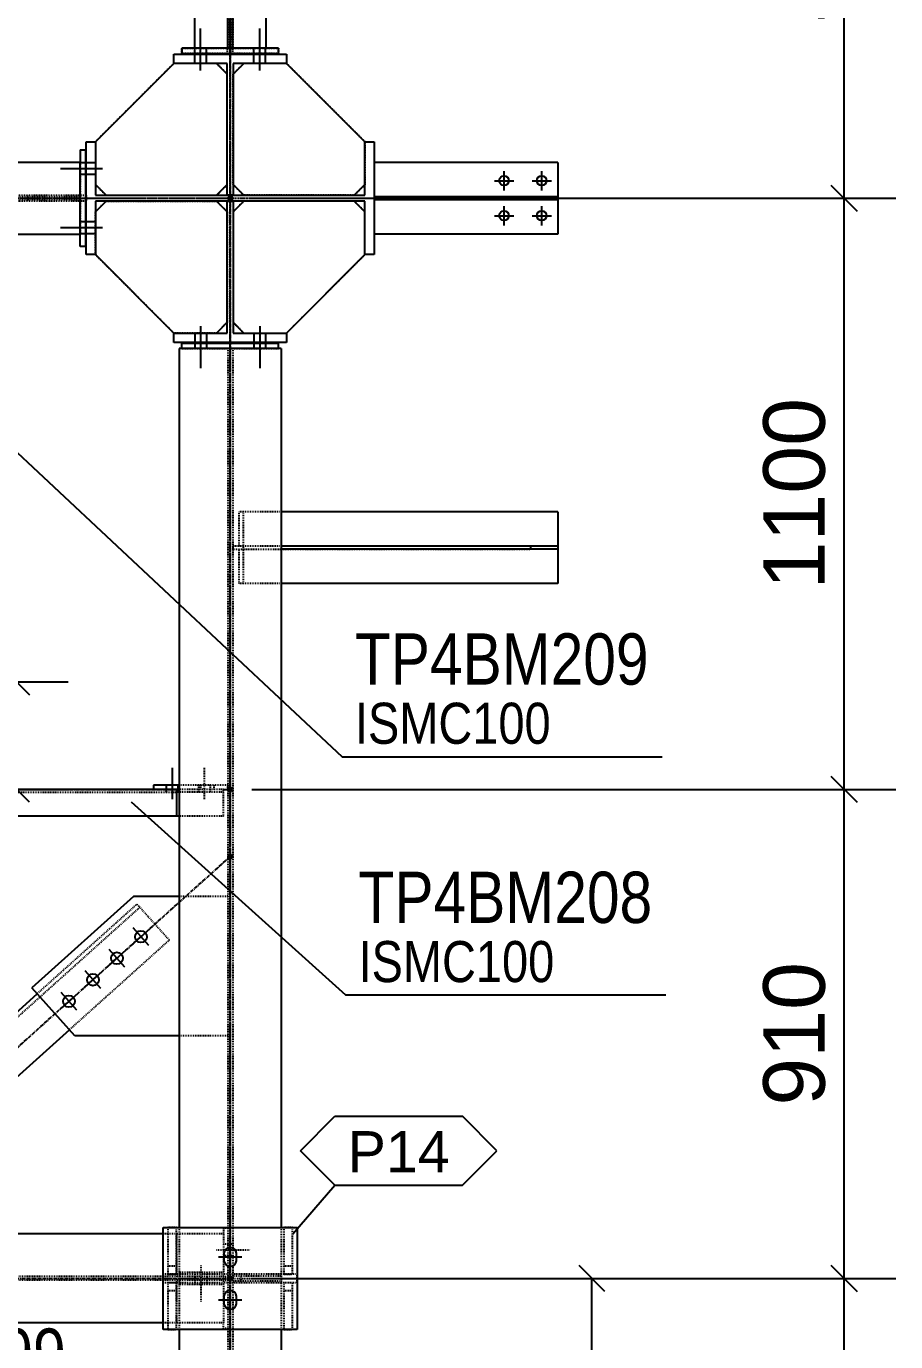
# Model space of a CAD drawing. Header units: millimetres. Extents: x 2102 to 21371, y 12217 to 26594.
# Drawn here: x 19752 to 21371, y 19193 to 21641 of the extents above; entities that cross this region are included whole.
import ezdxf

# ---------------------------------------------------------------- set-up
doc = ezdxf.new("R2010")
doc.units = ezdxf.units.MM
for name, pattern in [('CENTER', [12.7, 7.9375, -1.5875, 1.5875, -1.5875]), ('DXK_LINE_DOT2', [3.9198, 1.9599, -1.9599]), ('DXK_LINE_DOT5', [7.8785, 2.979, -0.9799, 0.9799, -0.9799, 0.9799, -0.9799])]:
    doc.linetypes.add(name, pattern=pattern)
for name, color, linetype in [('1', 7, 'Continuous'), ('2', 7, 'Continuous'), ('4', 7, 'Continuous'), ('6', 7, 'Continuous'), ('7', 7, 'Continuous'), ('8', 7, 'Continuous')]:
    doc.layers.add(name, color=color, linetype=linetype)
doc.styles.add('Arial', font='arial.ttf', dxfattribs={"height": 0.2})
doc.styles.add('Arial Narrow', font='ARIALN.TTF', dxfattribs={"height": 0.2})

# ---------------------------------------------------------------- blocks, each defined once
blk = doc.blocks.new('GridLine-116860372-116904 - 114867')
at = {"layer": '2', "color": 7, "linetype": 'DXK_LINE_DOT5'}
blk.add_line((23950.6, 12454.5), (23950.6, 27661.7), dxfattribs=at)
blk = doc.blocks.new('GridLine-116860372-116906 - 114867')
at = {"layer": '2', "color": 7, "linetype": 'DXK_LINE_DOT5'}
blk.add_line((2535.4, 21320.8), (24512.1, 21320.8), dxfattribs=at)
blk = doc.blocks.new('Part-116860372-115388 - 114867')
at = {"layer": '1', "color": 6, "linetype": 'DXK_LINE_DOT2'}
for p, q in [((23944.7, 18925), (23934.7, 18925)), ((23934.7, 18925), (23934.7, 18911.9)), ((23934.7, 18822.5), (23832.2, 18822.5)), ((23832.2, 18822.5), (23832.2, 18812.5)), ((23934.7, 18812.5), (23944.7, 18812.5))]:
    blk.add_line(p, q, dxfattribs=at)
blk = doc.blocks.new('Part-116860372-114961 - 114867')
at = {"layer": '2', "color": 2, "linetype": 'Continuous'}
for p, q in [((23819.3, 21656.3), (24081.8, 21656.3)), ((23819.3, 21634.5), (23819.3, 21656.3)), ((23943.8, 21634.5), (23819.3, 21634.5)), ((23943.8, 21327.6), (23943.8, 21634.5)), ((24081.8, 21634.5), (23957.3, 21634.5)), ((23957.3, 21634.5), (23957.3, 21327.6)), ((24081.8, 21656.3), (24081.8, 21634.5)), ((23957.3, 21327.6), (23943.8, 21327.6))]:
    blk.add_line(p, q, dxfattribs=at)
blk = doc.blocks.new('Part-116860372-114980 - 114867')
at = {"layer": '4', "linetype": 'Continuous'}
for points in [[(20200.6, 21315.8, -1), (20200.6, 21325.8, -1)], [(23950.6, 21315.8, -1), (23950.6, 21325.8, -1)]]:
    blk.add_hatch(color=4, dxfattribs=at).paths.add_polyline_path(points)
at = {"layer": '1', "color": 6, "linetype": 'DXK_LINE_DOT2'}
for p, q in [((23601.4, 21324.4), (20549.8, 21324.4)), ((23601.4, 21317.3), (20549.8, 21317.3))]:
    blk.add_line(p, q, dxfattribs=at)
at = {"layer": '2', "color": 2, "linetype": 'Continuous'}
for p, q in [((20549.8, 21404.1), (20549.8, 21237.6)), ((23601.4, 21404.1), (20549.8, 21404.1)), ((23601.4, 21237.6), (23601.4, 21404.1)), ((20549.8, 21237.6), (23601.4, 21237.6))]:
    blk.add_line(p, q, dxfattribs=at)
at = {"layer": '4', "color": 4, "linetype": 'CENTER'}
blk.add_line((20200.6, 21320.8), (23950.6, 21320.8), dxfattribs=at)
at = {"layer": '4', "color": 4, "linetype": 'Continuous'}
for centre in [(20200.6, 21320.8), (23950.6, 21320.8)]:
    blk.add_circle(centre, 5, dxfattribs=at)
blk = doc.blocks.new('Part-116860372-114979 - 114867')
at = {"layer": '4', "linetype": 'Continuous'}
blk.add_hatch(color=4, dxfattribs=at).paths.add_polyline_path([(23950.6, 21315.8, -1), (23950.6, 21325.8, -1)])
at = {"layer": '1', "color": 6, "linetype": 'DXK_LINE_DOT2'}
for p, q in [((23947, 25050.3), (23947, 21670)), ((23954.1, 25050.3), (23954.1, 21670)), ((23867.3, 21670), (24033.8, 21670))]:
    blk.add_line(p, q, dxfattribs=at)
at = {"layer": '2', "color": 2, "linetype": 'Continuous'}
for p, q in [((23867.3, 25050.3), (23867.3, 21670)), ((24033.8, 25050.3), (24033.8, 21670))]:
    blk.add_line(p, q, dxfattribs=at)
at = {"layer": '4', "color": 4, "linetype": 'CENTER'}
blk.add_line((23950.6, 25070.8), (23950.6, 21320.8), dxfattribs=at)
at = {"layer": '4', "color": 4, "linetype": 'Continuous'}
blk.add_circle((23950.6, 21320.8), 5, dxfattribs=at)
blk = doc.blocks.new('Part-116860372-114959 - 114867')
at = {"layer": '4', "linetype": 'Continuous'}
blk.add_hatch(color=4, dxfattribs=at).paths.add_polyline_path([(23950.6, 21315.8, -1), (23950.6, 21325.8, -1)])
at = {"layer": '2', "color": 2, "linetype": 'Continuous'}
for p, q in [((23615.1, 21189.6), (23615.1, 21452.1)), ((23615.1, 21452.1), (23636.9, 21452.1)), ((23636.9, 21452.1), (23636.9, 21327.6)), ((24264.3, 21452.1), (24286, 21452.1)), ((24264.3, 21327.6), (24264.3, 21452.1)), ((24286, 21452.1), (24286, 21189.6)), ((23636.9, 21327.6), (24264.3, 21327.6)), ((24264.3, 21314.1), (23636.9, 21314.1)), ((23636.9, 21314.1), (23636.9, 21189.6)), ((24264.3, 21189.6), (24264.3, 21314.1)), ((23636.9, 21189.6), (23615.1, 21189.6)), ((24286, 21189.6), (24264.3, 21189.6))]:
    blk.add_line(p, q, dxfattribs=at)
at = {"layer": '4', "color": 4, "linetype": 'CENTER'}
blk.add_line((23950.6, 21320.8), (23950.6, 21320.8), dxfattribs=at)
at = {"layer": '4', "color": 4, "linetype": 'Continuous'}
blk.add_circle((23950.6, 21320.8), 5, dxfattribs=at)
blk = doc.blocks.new('Part-116860372-114960 - 114867')
at = {"layer": '2', "color": 2, "linetype": 'Continuous'}
for p, q in [((23943.8, 21007.1), (23943.8, 21314.1)), ((23943.8, 21314.1), (23957.3, 21314.1)), ((23957.3, 21314.1), (23957.3, 21007.1)), ((23819.3, 20985.4), (23819.3, 21007.1)), ((23819.3, 21007.1), (23943.8, 21007.1)), ((23957.3, 21007.1), (24081.8, 21007.1)), ((24081.8, 21007.1), (24081.8, 20985.4)), ((24081.8, 20985.4), (23819.3, 20985.4))]:
    blk.add_line(p, q, dxfattribs=at)
blk = doc.blocks.new('Part-116860372-116679 - 114867')
at = {"layer": '1', "color": 6, "linetype": 'DXK_LINE_DOT2'}
for p, q in [((24106.8, 18818.4), (23794.3, 18818.3)), ((23794.3, 18798.3), (23794.3, 18818.3)), ((24106.8, 18798.4), (24106.8, 18818.4)), ((24106.8, 18798.4), (23794.3, 18798.3))]:
    blk.add_line(p, q, dxfattribs=at)
blk = doc.blocks.new('Part-116860372-116680 - 114867')
at = {"layer": '2', "color": 2, "linetype": 'Continuous'}
for p, q in [((23794.3, 18689.6), (23794.3, 18927.1)), ((23794.3, 18927.1), (24106.8, 18927.1)), ((24106.8, 18927.1), (24106.8, 18689.6)), ((24106.8, 18689.6), (23794.3, 18689.6))]:
    blk.add_line(p, q, dxfattribs=at)
blk = doc.blocks.new('Part-116860372-149954 - 114867')
at = {"layer": '1', "color": 6, "linetype": 'DXK_LINE_DOT2'}
for p, q in [((23918.8, 21634.5), (23819.3, 21634.5)), ((23943.8, 21352.6), (23943.8, 21609.5)), ((23636.9, 21452.1), (23636.9, 21352.6)), ((23661.9, 21327.6), (23918.8, 21327.6))]:
    blk.add_line(p, q, dxfattribs=at)
at = {"layer": '2', "color": 2, "linetype": 'Continuous'}
for p, q in [((23819.3, 21634.5), (23636.9, 21452.1)), ((23943.8, 21609.5), (23918.8, 21634.5)), ((23636.9, 21352.6), (23661.9, 21327.6)), ((23918.8, 21327.6), (23943.8, 21352.6))]:
    blk.add_line(p, q, dxfattribs=at)
blk = doc.blocks.new('Part-116860372-115004 - 114867')
at = {"layer": '4', "linetype": 'Continuous'}
for points in [[(20200.6, 18803.3, -1), (20200.6, 18813.3, -1)], [(23950.6, 18803.3, -1), (23950.6, 18813.3, -1)]]:
    blk.add_hatch(color=4, dxfattribs=at).paths.add_polyline_path(points)
at = {"layer": '1', "color": 6, "linetype": 'DXK_LINE_DOT2'}
for p, q in [((20216.8, 18911.9), (20216.8, 18704.8)), ((20356.8, 18911.9), (20216.8, 18911.9)), ((20860.5, 18911.9), (20548, 18911.9)), ((22735.5, 18911.9), (22423, 18911.9)), ((23934.7, 18911.9), (23794.3, 18911.9)), ((23825.6, 18911.9), (23825.6, 18704.8)), ((23934.7, 18911.9), (23934.7, 18704.8)), ((20356.8, 18812.5), (20216.8, 18812.5)), ((20356.8, 18804.1), (20216.8, 18804.1)), ((23934.7, 18812.5), (20363.1, 18812.5)), ((23934.7, 18804.1), (20363.1, 18804.1)), ((20216.8, 18704.8), (20356.8, 18704.8)), ((20860.5, 18704.8), (20548, 18704.8)), ((22735.5, 18704.8), (22423, 18704.8)), ((23934.7, 18704.8), (23794.3, 18704.8))]:
    blk.add_line(p, q, dxfattribs=at)
at = {"layer": '2', "color": 2, "linetype": 'Continuous'}
for p, q in [((20548, 18911.9), (20356.8, 18911.9)), ((20363.1, 18911.9), (20363.1, 18704.8)), ((22423, 18911.9), (20860.5, 18911.9)), ((23794.3, 18911.9), (22735.5, 18911.9)), ((20363.1, 18812.5), (20356.8, 18812.5)), ((20363.1, 18804.1), (20356.8, 18804.1)), ((20363.1, 18704.8), (20356.8, 18704.8)), ((20548, 18704.8), (20363.1, 18704.8)), ((22423, 18704.8), (20860.5, 18704.8)), ((23794.3, 18704.8), (22735.5, 18704.8))]:
    blk.add_line(p, q, dxfattribs=at)
at = {"layer": '4', "color": 4, "linetype": 'CENTER'}
blk.add_line((20200.6, 18808.3), (23950.6, 18808.3), dxfattribs=at)
at = {"layer": '4', "color": 4, "linetype": 'Continuous'}
for centre in [(20200.6, 18808.3), (23950.6, 18808.3)]:
    blk.add_circle(centre, 5, dxfattribs=at)
blk = doc.blocks.new('Part-116860372-115005 - 114867')
at = {"layer": '4', "linetype": 'Continuous'}
blk.add_hatch(color=4, dxfattribs=at).paths.add_polyline_path([(23950.6, 21315.8, -1), (23950.6, 21325.8, -1)])
at = {"layer": '1', "color": 6, "linetype": 'DXK_LINE_DOT2'}
for p, q in [((23944.7, 20971.6), (23944.7, 12953.3)), ((23956.4, 20971.6), (23956.4, 12953.3)), ((23831.8, 18927.1), (23831.8, 18689.6)), ((24069.3, 18927.1), (24069.3, 18689.6))]:
    blk.add_line(p, q, dxfattribs=at)
at = {"layer": '2', "color": 2, "linetype": 'Continuous'}
for p, q in [((24069.3, 20971.6), (23831.8, 20971.6)), ((23831.8, 20971.6), (23831.8, 18927.1)), ((24069.3, 20971.6), (24069.3, 18927.1)), ((23831.8, 18689.6), (23831.8, 15702.1)), ((24069.3, 18689.6), (24069.3, 15702.1))]:
    blk.add_line(p, q, dxfattribs=at)
at = {"layer": '4', "color": 4, "linetype": 'CENTER'}
blk.add_line((23950.6, 21320.8), (23950.6, 12570.8), dxfattribs=at)
at = {"layer": '4', "color": 4, "linetype": 'Continuous'}
blk.add_circle((23950.6, 21320.8), 5, dxfattribs=at)
blk = doc.blocks.new('Bolt-116860372-115400 - 114867')
at = {"layer": '2', "color": 1, "linetype": 'Continuous'}
for p, q in [((23881.8, 21618.3), (23881.8, 21715.8)), ((23881.8, 21618.3), (23881.8, 21715.8)), ((23881.8, 21618.3), (23881.8, 21715.8)), ((23881.8, 21618.3), (23881.8, 21715.8)), ((23881.8, 21618.3), (23881.8, 21715.8)), ((23881.8, 21618.3), (23881.8, 21715.8)), ((23881.8, 21618.3), (23881.8, 21715.8)), ((23881.8, 21618.3), (23881.8, 21715.8)), ((23881.8, 21618.3), (23881.8, 21715.8)), ((24019.3, 21618.3), (24019.3, 21715.8)), ((24019.3, 21618.3), (24019.3, 21715.8)), ((24019.3, 21618.3), (24019.3, 21715.8)), ((24019.3, 21618.3), (24019.3, 21715.8)), ((24019.3, 21618.3), (24019.3, 21715.8)), ((24019.3, 21618.3), (24019.3, 21715.8)), ((24019.3, 21618.3), (24019.3, 21715.8)), ((24019.3, 21618.3), (24019.3, 21715.8)), ((24019.3, 21618.3), (24019.3, 21715.8)), ((23868.1, 21657.5), (23868.1, 21670)), ((23868.1, 21657.5), (23868.1, 21670)), ((23868.1, 21657.5), (23868.1, 21670)), ((23868.1, 21657.5), (23868.1, 21670)), ((23868.1, 21657.5), (23868.1, 21670)), ((23868.1, 21657.5), (23868.1, 21670)), ((23868.1, 21657.5), (23868.1, 21670)), ((23868.1, 21657.5), (23868.1, 21670)), ((23868.1, 21657.5), (23868.1, 21670)), ((23895.6, 21657.5), (23895.6, 21670)), ((23895.6, 21657.5), (23895.6, 21670)), ((23895.6, 21657.5), (23895.6, 21670)), ((23895.6, 21657.5), (23895.6, 21670)), ((23895.6, 21657.5), (23895.6, 21670)), ((23895.6, 21657.5), (23895.6, 21670)), ((23895.6, 21657.5), (23895.6, 21670)), ((23895.6, 21657.5), (23895.6, 21670)), ((23895.6, 21657.5), (23895.6, 21670)), ((24005.6, 21657.5), (24005.6, 21670)), ((24005.6, 21657.5), (24005.6, 21670)), ((24005.6, 21657.5), (24005.6, 21670)), ((24005.6, 21657.5), (24005.6, 21670)), ((24005.6, 21657.5), (24005.6, 21670)), ((24005.6, 21657.5), (24005.6, 21670)), ((24005.6, 21657.5), (24005.6, 21670)), ((24005.6, 21657.5), (24005.6, 21670)), ((24005.6, 21657.5), (24005.6, 21670)), ((24033.1, 21657.5), (24033.1, 21670)), ((24033.1, 21657.5), (24033.1, 21670)), ((24033.1, 21657.5), (24033.1, 21670)), ((24033.1, 21657.5), (24033.1, 21670)), ((24033.1, 21657.5), (24033.1, 21670)), ((24033.1, 21657.5), (24033.1, 21670)), ((24033.1, 21657.5), (24033.1, 21670)), ((24033.1, 21657.5), (24033.1, 21670)), ((24033.1, 21657.5), (24033.1, 21670)), ((23868.1, 21634.5), (23868.1, 21656.3)), ((23868.1, 21634.5), (23868.1, 21656.3)), ((23868.1, 21634.5), (23868.1, 21656.3)), ((23868.1, 21634.5), (23868.1, 21656.3)), ((23868.1, 21634.5), (23868.1, 21656.3)), ((23868.1, 21634.5), (23868.1, 21656.3)), ((23868.1, 21634.5), (23868.1, 21656.3)), ((23868.1, 21634.5), (23868.1, 21656.3)), ((23868.1, 21634.5), (23868.1, 21656.3)), ((23895.6, 21634.5), (23895.6, 21656.3)), ((23895.6, 21634.5), (23895.6, 21656.3)), ((23895.6, 21634.5), (23895.6, 21656.3)), ((23895.6, 21634.5), (23895.6, 21656.3)), ((23895.6, 21634.5), (23895.6, 21656.3)), ((23895.6, 21634.5), (23895.6, 21656.3)), ((23895.6, 21634.5), (23895.6, 21656.3)), ((23895.6, 21634.5), (23895.6, 21656.3)), ((23895.6, 21634.5), (23895.6, 21656.3)), ((24005.6, 21634.5), (24005.6, 21656.3)), ((24005.6, 21634.5), (24005.6, 21656.3)), ((24005.6, 21634.5), (24005.6, 21656.3)), ((24005.6, 21634.5), (24005.6, 21656.3)), ((24005.6, 21634.5), (24005.6, 21656.3)), ((24005.6, 21634.5), (24005.6, 21656.3)), ((24005.6, 21634.5), (24005.6, 21656.3)), ((24005.6, 21634.5), (24005.6, 21656.3)), ((24005.6, 21634.5), (24005.6, 21656.3)), ((24033.1, 21634.5), (24033.1, 21656.3)), ((24033.1, 21634.5), (24033.1, 21656.3)), ((24033.1, 21634.5), (24033.1, 21656.3)), ((24033.1, 21634.5), (24033.1, 21656.3)), ((24033.1, 21634.5), (24033.1, 21656.3)), ((24033.1, 21634.5), (24033.1, 21656.3)), ((24033.1, 21634.5), (24033.1, 21656.3)), ((24033.1, 21634.5), (24033.1, 21656.3)), ((24033.1, 21634.5), (24033.1, 21656.3))]:
    blk.add_line(p, q, dxfattribs=at)
blk = doc.blocks.new('Part-116860372-115047 - 114867')
at = {"layer": '4', "linetype": 'Continuous'}
for points in [[(22700.6, 19940.8, -1), (22700.6, 19950.8, -1)], [(23950.6, 19940.8, -1), (23950.6, 19950.8, -1)]]:
    blk.add_hatch(color=4, dxfattribs=at).paths.add_polyline_path(points)
at = {"layer": '1', "color": 6, "linetype": 'DXK_LINE_DOT2'}
for p, q in [((22790.1, 19945.8), (22714.1, 19945.8)), ((22714.1, 19883.3), (22714.1, 19945.8)), ((22783.8, 19939.6), (22714.1, 19939.6)), ((22790.1, 19939.6), (23825.6, 19939.6)), ((23934.7, 19945.8), (23825.6, 19945.8)), ((23934.7, 19939.6), (23831.8, 19939.6)), ((23934.7, 19883.3), (23934.7, 19945.8)), ((22783.8, 19883.3), (22714.1, 19883.3)), ((23934.7, 19883.3), (23831.8, 19883.3))]:
    blk.add_line(p, q, dxfattribs=at)
at = {"layer": '2', "color": 2, "linetype": 'Continuous'}
for p, q in [((22783.8, 19939.6), (22790.1, 19939.6)), ((23825.6, 19945.8), (22790.1, 19945.8)), ((22790.1, 19945.8), (22790.1, 19883.3)), ((23825.6, 19945.8), (23825.6, 19883.3)), ((23831.8, 19939.6), (23825.6, 19939.6)), ((23831.8, 19883.3), (22783.8, 19883.3))]:
    blk.add_line(p, q, dxfattribs=at)
at = {"layer": '4', "color": 4, "linetype": 'CENTER'}
for p, q in [((22700.6, 19945.8), (22714.1, 19945.8)), ((22790.1, 19945.8), (23825.6, 19945.8)), ((23934.7, 19945.8), (23950.6, 19945.8))]:
    blk.add_line(p, q, dxfattribs=at)
at = {"layer": '4', "color": 4, "linetype": 'Continuous'}
for centre in [(22700.6, 19945.8), (23950.6, 19945.8)]:
    blk.add_circle(centre, 5, dxfattribs=at)
blk = doc.blocks.new('Part-116860372-150318 - 114867')
at = {"layer": '1', "color": 6, "linetype": 'DXK_LINE_DOT2'}
blk.add_line((24286, 21404.1), (24286, 21237.6), dxfattribs=at)
at = {"layer": '2', "color": 2, "linetype": 'Continuous'}
for p, q in [((24713.1, 21404.1), (24286, 21404.1)), ((24713.1, 21404.1), (24713.1, 21237.6)), ((24713.1, 21324.4), (24286, 21324.4)), ((24713.1, 21317.3), (24286, 21317.3)), ((24650.6, 21317.3), (24650.6, 21324.4)), ((24713.1, 21237.6), (24286, 21237.6))]:
    blk.add_line(p, q, dxfattribs=at)
blk = doc.blocks.new('Bolt-116860372-115766 - 114867')
at = {"layer": '1', "color": 1, "linetype": 'DXK_LINE_DOT2'}
for p, q in [((23890.9, 19923.3), (23890.9, 19995.8)), ((23877.2, 19945.8), (23877.2, 19955.8)), ((23904.7, 19945.8), (23904.7, 19955.8)), ((23877.2, 19939.6), (23877.2, 19945.8)), ((23904.7, 19939.6), (23904.7, 19945.8))]:
    blk.add_line(p, q, dxfattribs=at)
at = {"layer": '2', "color": 1, "linetype": 'Continuous'}
for p, q in [((23815.9, 19923.3), (23815.9, 19995.8)), ((23802.2, 19945.8), (23802.2, 19955.8)), ((23829.7, 19945.8), (23829.7, 19955.8)), ((23802.2, 19939.6), (23802.2, 19945.8)), ((23829.7, 19939.6), (23829.7, 19945.8))]:
    blk.add_line(p, q, dxfattribs=at)
blk = doc.blocks.new('Part-116860372-115110 - 114867')
at = {"layer": '4', "linetype": 'Continuous'}
for points in [[(23950.6, 19784.6, -1), (23950.6, 19794.6, -1)], [(22856.8, 18803.3, -1), (22856.8, 18813.3, -1)]]:
    blk.add_hatch(color=4, dxfattribs=at).paths.add_polyline_path(points)
at = {"layer": '1', "color": 6, "linetype": 'DXK_LINE_DOT2'}
for p, q in [((23733.6, 19678.9), (23501, 19470.2)), ((23733.6, 19678.9), (23808.8, 19595.2)), ((23740.3, 19671.5), (22999.6, 19006.9)), ((23808.8, 19595.2), (23576.2, 19386.5)), ((22992.9, 19014.4), (23225.5, 19223.1)), ((23300.6, 19139.3), (23068, 18930.6)), ((23068, 18930.6), (22992.9, 19014.4))]:
    blk.add_line(p, q, dxfattribs=at)
at = {"layer": '2', "color": 2, "linetype": 'Continuous'}
for p, q in [((23501, 19470.2), (23225.5, 19223.1)), ((23576.2, 19386.5), (23300.6, 19139.3))]:
    blk.add_line(p, q, dxfattribs=at)
at = {"layer": '4', "color": 4, "linetype": 'CENTER'}
blk.add_line((22856.8, 18808.3), (23950.6, 19789.6), dxfattribs=at)
at = {"layer": '4', "color": 4, "linetype": 'Continuous'}
for centre in [(23950.6, 19789.6), (22856.8, 18808.3)]:
    blk.add_circle(centre, 5, dxfattribs=at)
blk = doc.blocks.new('Part-116860372-116681 - 114867')
at = {"layer": '1', "color": 6, "linetype": 'DXK_LINE_DOT2'}
for p, q in [((23805.6, 18927.1), (23805.6, 18818.3)), ((23825.6, 18927.1), (23805.6, 18927.1)), ((23825.6, 18818.3), (23825.6, 18927.1)), ((23825.6, 18837.1), (23805.6, 18837.1)), ((23805.6, 18818.3), (23825.6, 18818.3))]:
    blk.add_line(p, q, dxfattribs=at)
blk = doc.blocks.new('Bolt-116860372-116625 - 114867')
at = {"layer": '2', "color": 1, "linetype": 'Continuous'}
for p, q in [((23653.1, 21389.6), (23555.6, 21389.6)), ((23653.1, 21389.6), (23555.6, 21389.6)), ((23613.9, 21403.3), (23601.4, 21403.3)), ((23613.9, 21403.3), (23601.4, 21403.3)), ((23636.9, 21403.3), (23615.1, 21403.3)), ((23636.9, 21403.3), (23615.1, 21403.3)), ((23613.9, 21375.8), (23601.4, 21375.8)), ((23613.9, 21375.8), (23601.4, 21375.8)), ((23636.9, 21375.8), (23615.1, 21375.8)), ((23636.9, 21375.8), (23615.1, 21375.8)), ((23613.9, 21265.8), (23601.4, 21265.8)), ((23613.9, 21265.8), (23601.4, 21265.8)), ((23636.9, 21265.8), (23615.1, 21265.8)), ((23636.9, 21265.8), (23615.1, 21265.8)), ((23653.1, 21252.1), (23555.6, 21252.1)), ((23653.1, 21252.1), (23555.6, 21252.1)), ((23613.9, 21238.3), (23601.4, 21238.3)), ((23613.9, 21238.3), (23601.4, 21238.3)), ((23636.9, 21238.3), (23615.1, 21238.3)), ((23636.9, 21238.3), (23615.1, 21238.3))]:
    blk.add_line(p, q, dxfattribs=at)
blk = doc.blocks.new('Part-116860372-150365 - 114867')
at = {"layer": '1', "color": 6, "linetype": 'DXK_LINE_DOT2'}
for p, q in [((23956.4, 18814.6), (24069.3, 18814.6)), ((24069.3, 18802.1), (23956.4, 18802.1)), ((23975.2, 18814.6), (23975.2, 18802.1))]:
    blk.add_line(p, q, dxfattribs=at)
blk = doc.blocks.new('Part-116860372-115387 - 114867')
at = {"layer": '1', "color": 6, "linetype": 'DXK_LINE_DOT2'}
for p, q in [((23832.2, 18794.1), (23832.2, 18804.1)), ((23934.7, 18794.1), (23832.2, 18794.1)), ((23934.7, 18804.1), (23944.7, 18804.1)), ((23934.7, 18691.6), (23934.7, 18704.8)), ((23944.7, 18691.6), (23934.7, 18691.6))]:
    blk.add_line(p, q, dxfattribs=at)
blk = doc.blocks.new('Bolt-116860372-115389 - 114867')
at = {"layer": '1', "color": 1, "linetype": 'DXK_LINE_DOT2'}
for p, q in [((23868.4, 18822.5), (23868.4, 18812.5)), ((23882.2, 18838.8), (23882.2, 18753.8)), ((23895.9, 18822.5), (23895.9, 18812.5)), ((23868.4, 18812.5), (23868.4, 18804.1)), ((23868.4, 18804.1), (23868.4, 18794.1)), ((23895.9, 18812.5), (23895.9, 18804.1)), ((23895.9, 18804.1), (23895.9, 18794.1))]:
    blk.add_line(p, q, dxfattribs=at)
blk = doc.blocks.new('Part-116860372-115394 - 114867')
at = {"layer": '1', "color": 6, "linetype": 'DXK_LINE_DOT2'}
blk.add_line((23838.1, 20971.6), (24063.1, 20971.6), dxfattribs=at)
at = {"layer": '2', "color": 2, "linetype": 'Continuous'}
for p, q in [((23838.1, 20971.6), (23838.1, 20984.1)), ((23838.1, 20984.1), (24063.1, 20984.1)), ((24063.1, 20971.6), (24063.1, 20984.1))]:
    blk.add_line(p, q, dxfattribs=at)
blk = doc.blocks.new('Bolt-116860372-115395 - 114867')
at = {"layer": '2', "color": 1, "linetype": 'Continuous'}
for p, q in [((23881.8, 21023.4), (23881.8, 20925.9)), ((23881.8, 21023.4), (23881.8, 20925.9)), ((23881.8, 21023.4), (23881.8, 20925.9)), ((23881.8, 21023.4), (23881.8, 20925.9)), ((23881.8, 21023.4), (23881.8, 20925.9)), ((23881.8, 21023.4), (23881.8, 20925.9)), ((24019.3, 21023.4), (24019.3, 20925.9)), ((24019.3, 21023.4), (24019.3, 20925.9)), ((24019.3, 21023.4), (24019.3, 20925.9)), ((24019.3, 21023.4), (24019.3, 20925.9)), ((24019.3, 21023.4), (24019.3, 20925.9)), ((24019.3, 21023.4), (24019.3, 20925.9)), ((23868.1, 21007.1), (23868.1, 20985.4)), ((23868.1, 21007.1), (23868.1, 20985.4)), ((23868.1, 21007.1), (23868.1, 20985.4)), ((23868.1, 21007.1), (23868.1, 20985.4)), ((23868.1, 21007.1), (23868.1, 20985.4)), ((23868.1, 21007.1), (23868.1, 20985.4)), ((23895.6, 21007.1), (23895.6, 20985.4)), ((23895.6, 21007.1), (23895.6, 20985.4)), ((23895.6, 21007.1), (23895.6, 20985.4)), ((23895.6, 21007.1), (23895.6, 20985.4)), ((23895.6, 21007.1), (23895.6, 20985.4)), ((23895.6, 21007.1), (23895.6, 20985.4)), ((24005.6, 21007.1), (24005.6, 20985.4)), ((24005.6, 21007.1), (24005.6, 20985.4)), ((24005.6, 21007.1), (24005.6, 20985.4)), ((24005.6, 21007.1), (24005.6, 20985.4)), ((24005.6, 21007.1), (24005.6, 20985.4)), ((24005.6, 21007.1), (24005.6, 20985.4)), ((24033.1, 21007.1), (24033.1, 20985.4)), ((24033.1, 21007.1), (24033.1, 20985.4)), ((24033.1, 21007.1), (24033.1, 20985.4)), ((24033.1, 21007.1), (24033.1, 20985.4)), ((24033.1, 21007.1), (24033.1, 20985.4)), ((24033.1, 21007.1), (24033.1, 20985.4)), ((23868.1, 20984.1), (23868.1, 20971.6)), ((23868.1, 20984.1), (23868.1, 20971.6)), ((23868.1, 20984.1), (23868.1, 20971.6)), ((23868.1, 20984.1), (23868.1, 20971.6)), ((23868.1, 20984.1), (23868.1, 20971.6)), ((23868.1, 20984.1), (23868.1, 20971.6)), ((23895.6, 20984.1), (23895.6, 20971.6)), ((23895.6, 20984.1), (23895.6, 20971.6)), ((23895.6, 20984.1), (23895.6, 20971.6)), ((23895.6, 20984.1), (23895.6, 20971.6)), ((23895.6, 20984.1), (23895.6, 20971.6)), ((23895.6, 20984.1), (23895.6, 20971.6)), ((24005.6, 20984.1), (24005.6, 20971.6)), ((24005.6, 20984.1), (24005.6, 20971.6)), ((24005.6, 20984.1), (24005.6, 20971.6)), ((24005.6, 20984.1), (24005.6, 20971.6)), ((24005.6, 20984.1), (24005.6, 20971.6)), ((24005.6, 20984.1), (24005.6, 20971.6)), ((24033.1, 20984.1), (24033.1, 20971.6)), ((24033.1, 20984.1), (24033.1, 20971.6)), ((24033.1, 20984.1), (24033.1, 20971.6)), ((24033.1, 20984.1), (24033.1, 20971.6)), ((24033.1, 20984.1), (24033.1, 20971.6)), ((24033.1, 20984.1), (24033.1, 20971.6))]:
    blk.add_line(p, q, dxfattribs=at)
blk = doc.blocks.new('Part-116860372-115399 - 114867')
at = {"layer": '1', "color": 6, "linetype": 'DXK_LINE_DOT2'}
for p, q in [((23838.1, 21657.5), (23838.1, 21670)), ((23838.1, 21670), (23867.3, 21670)), ((24033.8, 21670), (24063.1, 21670)), ((24063.1, 21670), (24063.1, 21657.5)), ((24063.1, 21657.5), (23838.1, 21657.5))]:
    blk.add_line(p, q, dxfattribs=at)
at = {"layer": '2', "color": 2, "linetype": 'Continuous'}
for p, q in [((24063.1, 21670), (23838.1, 21670)), ((23838.1, 21670), (23838.1, 21657.5)), ((24063.1, 21657.5), (24063.1, 21670)), ((23838.1, 21657.5), (24063.1, 21657.5))]:
    blk.add_line(p, q, dxfattribs=at)
blk = doc.blocks.new('Part-116860372-115409 - 114867')
at = {"layer": '1', "color": 6, "linetype": 'DXK_LINE_DOT2'}
for p, q in [((23944.3, 22396.6), (23944.3, 21670)), ((23944.3, 22396.6), (23956.8, 22396.6)), ((23956.8, 22396.6), (23956.8, 21670)), ((23944.3, 21695), (23956.8, 21695)), ((23944.3, 21670), (23956.8, 21670))]:
    blk.add_line(p, q, dxfattribs=at)
at = {"layer": '2', "color": 2, "linetype": 'Continuous'}
for p, q in [((23956.8, 22396.6), (23944.3, 22396.6)), ((23944.3, 22396.6), (23944.3, 21670)), ((23956.8, 21670), (23956.8, 22396.6)), ((23944.3, 21670), (23956.8, 21670))]:
    blk.add_line(p, q, dxfattribs=at)
blk = doc.blocks.new('Part-116860372-115413 - 114867')
at = {"layer": '1', "color": 6, "linetype": 'DXK_LINE_DOT2'}
for p, q in [((23944.3, 22165.4), (23956.8, 22165.4)), ((23944.3, 21934.6), (23956.8, 21934.6)), ((23944.3, 21805.9), (23956.8, 21805.9)), ((23944.3, 21657.5), (23944.3, 21670)), ((23956.8, 21657.5), (23956.8, 21670)), ((23956.8, 21656.3), (23944.3, 21656.3))]:
    blk.add_line(p, q, dxfattribs=at)
at = {"layer": '2', "color": 2, "linetype": 'Continuous'}
for p, q in [((23944.3, 21657.5), (23944.3, 21656.3)), ((23956.8, 21656.3), (23956.8, 21657.5))]:
    blk.add_line(p, q, dxfattribs=at)
blk = doc.blocks.new('Bolt-116860372-115416 - 114867')
at = {"layer": '1', "color": 1, "linetype": 'DXK_LINE_DOT2'}
for p, q in [((23934.7, 18888.8), (23944.7, 18888.8)), ((23944.7, 18888.8), (23956.4, 18888.8)), ((23918.4, 18875), (23997.2, 18875)), ((23934.7, 18861.3), (23944.7, 18861.3)), ((23944.7, 18861.3), (23956.4, 18861.3))]:
    blk.add_line(p, q, dxfattribs=at)
blk = doc.blocks.new('Part-116860372-149956 - 114867')
at = {"layer": '1', "color": 6, "linetype": 'DXK_LINE_DOT2'}
for p, q in [((23661.9, 21314.1), (23918.8, 21314.1)), ((23636.9, 21189.6), (23636.9, 21289.1)), ((23943.8, 21289.1), (23943.8, 21032.2)), ((23918.8, 21007.2), (23819.3, 21007.2))]:
    blk.add_line(p, q, dxfattribs=at)
at = {"layer": '2', "color": 2, "linetype": 'Continuous'}
for p, q in [((23661.9, 21314.1), (23636.9, 21289.1)), ((23918.8, 21314.1), (23943.8, 21289.1)), ((23819.3, 21007.2), (23636.9, 21189.6)), ((23943.8, 21032.2), (23918.8, 21007.2))]:
    blk.add_line(p, q, dxfattribs=at)
blk = doc.blocks.new('Part-116860372-154273 - 114867')
at = {"layer": '1', "color": 6, "linetype": 'DXK_LINE_DOT2'}
for p, q in [((23971.7, 20511.9), (23971.7, 20591.6)), ((24069.3, 20591.6), (23971.7, 20591.6)), ((23981.5, 20425.1), (23981.5, 20591.6)), ((23956.5, 20511.9), (23956.5, 20504.8)), ((24069.3, 20511.9), (23956.5, 20511.9)), ((23956.5, 20504.8), (24650.6, 20504.8)), ((23971.7, 20425.1), (23971.7, 20504.8)), ((24069.3, 20425.1), (23971.7, 20425.1))]:
    blk.add_line(p, q, dxfattribs=at)
at = {"layer": '2', "color": 2, "linetype": 'Continuous'}
for p, q in [((24713.1, 20591.6), (24069.3, 20591.6)), ((24713.1, 20591.6), (24713.1, 20425.1)), ((24713.1, 20511.9), (24069.3, 20511.9)), ((24713.1, 20504.8), (24069.3, 20504.8)), ((24650.6, 20504.8), (24650.6, 20511.9)), ((24713.1, 20425.1), (24069.3, 20425.1))]:
    blk.add_line(p, q, dxfattribs=at)
blk = doc.blocks.new('Part-116860372-115765 - 114867')
at = {"layer": '1', "color": 6, "linetype": 'DXK_LINE_DOT2'}
for p, q in [((23944.7, 19955.8), (23831.8, 19955.8)), ((23882.2, 19945.8), (23882.2, 19955.8)), ((23913.4, 19945.8), (23913.4, 19955.8)), ((23944.7, 19945.8), (23944.7, 19955.8))]:
    blk.add_line(p, q, dxfattribs=at)
at = {"layer": '2', "color": 2, "linetype": 'Continuous'}
for p, q in [((23831.8, 19955.8), (23772.2, 19955.8)), ((23772.2, 19955.8), (23772.2, 19945.8)), ((23831.8, 19945.8), (23825.6, 19945.8))]:
    blk.add_line(p, q, dxfattribs=at)
blk = doc.blocks.new('Part-116860372-116279 - 114867')
at = {"layer": '1', "color": 6, "linetype": 'DXK_LINE_DOT2'}
for p, q in [((23944.7, 19696.7), (23831.8, 19696.7)), ((23944.7, 19372.5), (23831.8, 19372.5))]:
    blk.add_line(p, q, dxfattribs=at)
at = {"layer": '2', "color": 2, "linetype": 'Continuous'}
for p, q in [((23725.4, 19696.7), (23488.5, 19484.2)), ((23831.8, 19696.7), (23725.4, 19696.7)), ((23588.7, 19372.5), (23488.5, 19484.2)), ((23831.8, 19372.5), (23588.7, 19372.5))]:
    blk.add_line(p, q, dxfattribs=at)
blk = doc.blocks.new('Bolt-116860372-116280 - 114867')
at = {"layer": '2', "color": 1, "linetype": 'Continuous'}
for p, q in [((23722.3, 19584.8), (23763.3, 19621.6)), ((23761.2, 19582.7), (23724.4, 19623.7)), ((23666.5, 19534.7), (23707.5, 19571.5)), ((23705.3, 19532.6), (23668.6, 19573.6)), ((23610.7, 19484.7), (23651.6, 19521.4)), ((23649.5, 19482.6), (23612.8, 19523.5)), ((23554.9, 19434.6), (23595.8, 19471.3)), ((23593.7, 19432.5), (23557, 19473.4))]:
    blk.add_line(p, q, dxfattribs=at)
for centre in [(23742.8, 19603.2), (23687, 19553.1), (23631.2, 19503), (23575.3, 19452.9)]:
    blk.add_circle(centre, 13.8, dxfattribs=at)
blk = doc.blocks.new('Part-116860372-116624 - 114867')
at = {"layer": '1', "color": 6, "linetype": 'DXK_LINE_DOT2'}
blk.add_line((23601.4, 21404.1), (23601.4, 21237.6), dxfattribs=at)
at = {"layer": '2', "color": 2, "linetype": 'Continuous'}
for p, q in [((23601.4, 21433.3), (23601.4, 21404.1)), ((23601.4, 21433.3), (23613.9, 21433.3)), ((23613.9, 21433.3), (23613.9, 21208.3)), ((23601.4, 21208.3), (23601.4, 21237.6)), ((23613.9, 21208.3), (23601.4, 21208.3))]:
    blk.add_line(p, q, dxfattribs=at)
blk = doc.blocks.new('Part-116860372-116682 - 114867')
at = {"layer": '1', "color": 6, "linetype": 'DXK_LINE_DOT2'}
for p, q in [((23794.3, 18689.6), (23794.3, 18927.1)), ((23794.3, 18927.1), (24106.8, 18927.1)), ((24106.8, 18927.1), (24106.8, 18689.6)), ((23794.3, 18808.3), (24106.8, 18808.3)), ((24106.8, 18689.6), (23794.3, 18689.6))]:
    blk.add_line(p, q, dxfattribs=at)
blk = doc.blocks.new('Part-116860372-116683 - 114867')
at = {"layer": '1', "color": 6, "linetype": 'DXK_LINE_DOT2'}
for p, q in [((23825.6, 18798.3), (23805.6, 18798.3)), ((23805.6, 18798.3), (23805.6, 18689.6)), ((23825.6, 18689.6), (23825.6, 18798.3)), ((23825.6, 18779.6), (23805.6, 18779.6)), ((23805.6, 18689.6), (23825.6, 18689.6))]:
    blk.add_line(p, q, dxfattribs=at)
blk = doc.blocks.new('Part-116860372-116684 - 114867')
at = {"layer": '1', "color": 6, "linetype": 'DXK_LINE_DOT2'}
for p, q in [((24075.6, 18927.1), (24075.6, 18818.4)), ((24095.6, 18927.1), (24075.6, 18927.1)), ((24095.6, 18818.4), (24095.6, 18927.1)), ((24095.6, 18837.1), (24075.6, 18837.1)), ((24075.6, 18818.4), (24095.6, 18818.4))]:
    blk.add_line(p, q, dxfattribs=at)
blk = doc.blocks.new('Part-116860372-116685 - 114867')
at = {"layer": '1', "color": 6, "linetype": 'DXK_LINE_DOT2'}
for p, q in [((24095.6, 18798.4), (24075.6, 18798.4)), ((24075.6, 18798.4), (24075.6, 18689.6)), ((24095.6, 18689.6), (24095.6, 18798.4)), ((24095.6, 18779.6), (24075.6, 18779.6)), ((24075.6, 18689.6), (24095.6, 18689.6))]:
    blk.add_line(p, q, dxfattribs=at)
blk = doc.blocks.new('Bolt-116860372-116686 - 114867')
at = {"layer": '2', "color": 1, "linetype": 'Continuous'}
for p, q in [((23940.8, 18876.8), (23945.3, 18879.8)), ((23945.3, 18879.8), (23950.5, 18880.9)), ((23950.5, 18830.9), (23950.5, 18885.9)), ((23950.5, 18880.9), (23950.5, 18880.9)), ((23950.5, 18880.9), (23955.8, 18879.8)), ((23955.8, 18879.8), (23960.3, 18876.8)), ((23923, 18858.4), (23978, 18858.4)), ((23936.8, 18867.1), (23937.8, 18872.4)), ((23936.8, 18849.6), (23936.8, 18867.1)), ((23937.8, 18844.4), (23936.8, 18849.6)), ((23937.8, 18872.4), (23940.8, 18876.8)), ((23960.3, 18876.8), (23963.2, 18872.4)), ((23963.2, 18872.4), (23964.3, 18867.1)), ((23964.3, 18849.6), (23963.2, 18844.4)), ((23964.3, 18867.1), (23964.3, 18849.6)), ((23940.8, 18839.9), (23937.8, 18844.4)), ((23945.3, 18836.9), (23940.8, 18839.9)), ((23950.5, 18835.9), (23945.3, 18836.9)), ((23955.8, 18836.9), (23950.5, 18835.9)), ((23950.5, 18835.9), (23950.5, 18835.9)), ((23960.3, 18839.9), (23955.8, 18836.9)), ((23963.2, 18844.4), (23960.3, 18839.9)), ((23950.5, 18730.9), (23950.5, 18785.9)), ((23923, 18758.4), (23978, 18758.4)), ((23936.8, 18767.1), (23937.8, 18772.4)), ((23936.8, 18749.6), (23936.8, 18767.1)), ((23937.8, 18772.4), (23940.8, 18776.8)), ((23940.8, 18776.8), (23945.3, 18779.8)), ((23945.3, 18779.8), (23950.5, 18780.9)), ((23950.5, 18780.9), (23950.5, 18780.9)), ((23950.5, 18780.9), (23955.8, 18779.8)), ((23955.8, 18779.8), (23960.2, 18776.8)), ((23960.2, 18776.8), (23963.2, 18772.4)), ((23963.2, 18772.4), (23964.3, 18767.1)), ((23964.3, 18767.1), (23964.3, 18749.6)), ((23937.8, 18744.4), (23936.8, 18749.6)), ((23940.8, 18739.9), (23937.8, 18744.4)), ((23945.3, 18736.9), (23940.8, 18739.9)), ((23950.5, 18735.9), (23945.3, 18736.9)), ((23955.8, 18736.9), (23950.5, 18735.9)), ((23950.5, 18735.9), (23950.5, 18735.9)), ((23960.2, 18739.9), (23955.8, 18736.9)), ((23963.2, 18744.4), (23960.2, 18739.9)), ((23964.3, 18749.6), (23963.2, 18744.4))]:
    blk.add_line(p, q, dxfattribs=at)
blk = doc.blocks.new('Part-116860372-116706 - 114867')
at = {"layer": '1', "color": 6, "linetype": 'DXK_LINE_DOT2'}
for p, q in [((23613.9, 21327.1), (23106.1, 21327.1)), ((23106.1, 21327.1), (23106.1, 21314.6)), ((23336.8, 21314.6), (23336.8, 21327.1)), ((23478.9, 21327.1), (23478.9, 21314.6)), ((23615.1, 21327.1), (23615.1, 21314.6)), ((23106.1, 21314.6), (23613.9, 21314.6))]:
    blk.add_line(p, q, dxfattribs=at)
at = {"layer": '2', "color": 2, "linetype": 'Continuous'}
for p, q in [((23615.1, 21327.1), (23613.9, 21327.1)), ((23615.1, 21314.6), (23613.9, 21314.6))]:
    blk.add_line(p, q, dxfattribs=at)
blk = doc.blocks.new('Part-116860372-149955 - 114867')
at = {"layer": '1', "color": 6, "linetype": 'DXK_LINE_DOT2'}
for p, q in [((24081.8, 21634.5), (23982.3, 21634.5)), ((23957.3, 21352.6), (23957.3, 21609.5)), ((24264.3, 21452.1), (24264.3, 21352.6)), ((24239.3, 21327.6), (23982.3, 21327.6))]:
    blk.add_line(p, q, dxfattribs=at)
at = {"layer": '2', "color": 2, "linetype": 'Continuous'}
for p, q in [((23982.3, 21634.5), (23957.3, 21609.5)), ((24081.8, 21634.5), (24264.3, 21452.1)), ((23982.3, 21327.6), (23957.3, 21352.6)), ((24264.3, 21352.6), (24239.3, 21327.6))]:
    blk.add_line(p, q, dxfattribs=at)
blk = doc.blocks.new('Part-116860372-149957 - 114867')
at = {"layer": '1', "color": 6, "linetype": 'DXK_LINE_DOT2'}
for p, q in [((24239.3, 21314.1), (23982.3, 21314.1)), ((23957.3, 21289.1), (23957.3, 21032.2)), ((24264.3, 21189.6), (24264.3, 21289.1)), ((23982.3, 21007.2), (24081.8, 21007.2))]:
    blk.add_line(p, q, dxfattribs=at)
at = {"layer": '2', "color": 2, "linetype": 'Continuous'}
for p, q in [((23982.3, 21314.1), (23957.3, 21289.1)), ((24264.3, 21289.1), (24239.3, 21314.1)), ((24081.8, 21007.2), (24264.3, 21189.6)), ((23957.3, 21032.2), (23982.3, 21007.2))]:
    blk.add_line(p, q, dxfattribs=at)
blk = doc.blocks.new('Part-116860372-156490 - 114867')
at = {"layer": '1', "color": 6, "linetype": 'DXK_LINE_DOT2'}
for p, q in [((23819.3, 21634.5), (23636.9, 21452.1)), ((23943.8, 21609.5), (23918.8, 21634.5)), ((23636.9, 21352.6), (23661.9, 21327.6)), ((23918.8, 21327.6), (23943.8, 21352.6))]:
    blk.add_line(p, q, dxfattribs=at)
blk = doc.blocks.new('Part-116860372-156491 - 114867')
at = {"layer": '1', "color": 6, "linetype": 'DXK_LINE_DOT2'}
for p, q in [((23957.3, 21609.5), (23982.3, 21634.5)), ((24081.8, 21634.5), (24264.3, 21452.1)), ((23982.3, 21327.6), (23957.3, 21352.6)), ((24264.3, 21352.6), (24239.3, 21327.6))]:
    blk.add_line(p, q, dxfattribs=at)
blk = doc.blocks.new('Part-116860372-156492 - 114867')
at = {"layer": '1', "color": 6, "linetype": 'DXK_LINE_DOT2'}
for p, q in [((23636.9, 21289.1), (23661.9, 21314.1)), ((23918.8, 21314.1), (23943.8, 21289.1)), ((23819.3, 21007.2), (23636.9, 21189.6)), ((23943.8, 21032.2), (23918.8, 21007.2))]:
    blk.add_line(p, q, dxfattribs=at)
blk = doc.blocks.new('Part-116860372-156493 - 114867')
at = {"layer": '1', "color": 6, "linetype": 'DXK_LINE_DOT2'}
for p, q in [((23982.3, 21314.1), (23957.3, 21289.1)), ((24264.3, 21289.1), (24239.3, 21314.1)), ((24081.8, 21007.2), (24264.3, 21189.6)), ((23957.3, 21032.2), (23982.3, 21007.2))]:
    blk.add_line(p, q, dxfattribs=at)
blk = doc.blocks.new('Bolt-116860372-156495 - 114867')
at = {"layer": '2', "color": 1, "linetype": 'Continuous'}
for p, q in [((24565.6, 21361.5), (24610.6, 21361.5)), ((24588.1, 21339), (24588.1, 21384)), ((24653.1, 21361.5), (24698.1, 21361.5)), ((24675.6, 21339), (24675.6, 21384))]:
    blk.add_line(p, q, dxfattribs=at)
for centre in [(24588.1, 21361.5), (24675.6, 21361.5)]:
    blk.add_circle(centre, 11.3, dxfattribs=at)
blk = doc.blocks.new('Bolt-116860372-156496 - 114867')
at = {"layer": '2', "color": 1, "linetype": 'Continuous'}
for p, q in [((24588.1, 21257.7), (24588.1, 21302.7)), ((24675.6, 21257.7), (24675.6, 21302.7)), ((24565.6, 21280.2), (24610.6, 21280.2)), ((24653.1, 21280.2), (24698.1, 21280.2))]:
    blk.add_line(p, q, dxfattribs=at)
for centre in [(24588.1, 21280.2), (24675.6, 21280.2)]:
    blk.add_circle(centre, 11.3, dxfattribs=at)
blk = doc.blocks.new('StraightDimension-116860372-123076 - 114867')
at = {"layer": '6', "color": 3, "linetype": 'Continuous'}
for p, q in [((25409.5, 22540.8), (25349.5, 22600.8)), ((24000.6, 22570.8), (25499.5, 22570.8)), ((25379.5, 21320.8), (25379.5, 22570.8)), ((25349.5, 21350.8), (25409.5, 21290.8)), ((24000.6, 21320.8), (25499.5, 21320.8))]:
    blk.add_line(p, q, dxfattribs=at)
at = {"color": 0}
blk.add_wipeout([(25364.5, 22198.2), (25154.5, 22198.2), (25154.5, 21693.5), (25364.5, 21693.5)], dxfattribs=at).dxf.layer = '6'
at = {"layer": '6', "color": 7, "style": 'Arial'}
blk.add_text('1000', height=143.26, rotation=90.0002, dxfattribs=at).set_placement((25334.5, 21723.5))
blk = doc.blocks.new('StraightDimension-116860372-126803 - 114867')
at = {"layer": '6', "color": 3, "linetype": 'Continuous'}
for p, q in [((23423.5, 20225.8), (23483.5, 20165.8)), ((22747, 20195.8), (23573.5, 20195.8)), ((23453.5, 19945.8), (23453.5, 20195.8)), ((23483.5, 19915.8), (23423.5, 19975.8)), ((22750.6, 19945.8), (23573.5, 19945.8))]:
    blk.add_line(p, q, dxfattribs=at)
at = {"color": 0}
blk.add_wipeout([(23438.5, 20615.6), (23228.5, 20615.6), (23228.5, 20222.1), (23438.5, 20222.1)], dxfattribs=at).dxf.layer = '6'
at = {"layer": '6', "color": 3, "linetype": 'Continuous'}
blk.add_line((23453.5, 20195.8), (23453.5, 20641.9), dxfattribs=at)
blk.add_line((23453.5, 20195.8), (23453.5, 20641.9), dxfattribs=at)
at = {"layer": '6', "color": 7, "style": 'Arial'}
blk.add_text('200', height=143.26, rotation=90.0002, dxfattribs=at).set_placement((23408.5, 20252.1))
blk = doc.blocks.new('StraightDimension-116860372-123077 - 114867')
at = {"layer": '6', "color": 3, "linetype": 'Continuous'}
for p, q in [((25409.5, 21290.8), (25349.5, 21350.8)), ((24000.6, 21320.8), (25499.5, 21320.8)), ((25379.5, 19945.8), (25379.5, 21320.8)), ((25349.5, 19975.8), (25409.5, 19915.8)), ((24000.6, 19945.8), (25499.5, 19945.8))]:
    blk.add_line(p, q, dxfattribs=at)
at = {"color": 0}
blk.add_wipeout([(25364.5, 20885.7), (25154.5, 20885.7), (25154.5, 20381), (25364.5, 20381)], dxfattribs=at).dxf.layer = '6'
at = {"layer": '6', "color": 7, "style": 'Arial'}
blk.add_text('1100', height=143.26, rotation=90.0002, dxfattribs=at).set_placement((25334.5, 20411))
blk = doc.blocks.new('StraightDimension-116860372-123078 - 114867')
at = {"layer": '6', "color": 3, "linetype": 'Continuous'}
for p, q in [((25409.5, 19915.8), (25349.5, 19975.8)), ((24000.6, 19945.8), (25499.5, 19945.8)), ((25379.5, 18808.3), (25379.5, 19945.8)), ((25349.5, 18838.3), (25409.5, 18778.3)), ((24000.6, 18808.3), (25499.5, 18808.3))]:
    blk.add_line(p, q, dxfattribs=at)
at = {"color": 0}
blk.add_wipeout([(25364.5, 19573.9), (25154.5, 19573.9), (25154.5, 19180.3), (25364.5, 19180.3)], dxfattribs=at).dxf.layer = '6'
at = {"layer": '6', "color": 7, "style": 'Arial'}
blk.add_text('910', height=143.26, rotation=90.0002, dxfattribs=at).set_placement((25334.5, 19210.3))
blk = doc.blocks.new('StraightDimension-116860372-123079 - 114867')
at = {"layer": '6', "color": 3, "linetype": 'Continuous'}
for p, q in [((25409.5, 18778.3), (25349.5, 18838.3)), ((24000.6, 18808.3), (25499.5, 18808.3)), ((25379.5, 17195.8), (25379.5, 18808.3)), ((25349.5, 17225.8), (25409.5, 17165.8)), ((24000.6, 17195.8), (25499.5, 17195.8))]:
    blk.add_line(p, q, dxfattribs=at)
at = {"color": 0}
blk.add_wipeout([(25364.5, 18254.4), (25154.5, 18254.4), (25154.5, 17749.7), (25364.5, 17749.7)], dxfattribs=at).dxf.layer = '6'
at = {"layer": '6', "color": 7, "style": 'Arial'}
blk.add_text('1290', height=143.26, rotation=90.0002, dxfattribs=at).set_placement((25334.5, 17779.7))
blk = doc.blocks.new('StraightDimension-116860372-157583 - 114867')
at = {"layer": '6', "color": 3, "linetype": 'Continuous'}
for p, q in [((24822.6, 18778.3), (24762.6, 18838.3)), ((24156.8, 18808.3), (24912.6, 18808.3)), ((24792.6, 15583.4), (24792.6, 18808.3))]:
    blk.add_line(p, q, dxfattribs=at)
blk = doc.blocks.new('Text-116860372-130494 - 114867')
at = {"layer": '7', "color": 6, "linetype": 'Continuous'}
for p, q in [((24114, 19105.4), (24194, 19185.4)), ((24194, 19185.4), (24491.1, 19185.4)), ((24571.1, 19105.4), (24491.1, 19185.4)), ((24194, 19025.4), (24114, 19105.4)), ((24491.1, 19025.4), (24571.1, 19105.4)), ((24096.5, 18911.8), (24194, 19025.4)), ((24194, 19025.4), (24491.1, 19025.4))]:
    blk.add_line(p, q, dxfattribs=at)
at = {"color": 0, "linetype": 'Continuous'}
blk.add_wipeout([(24461.1, 19055.4), (24461.1, 19155.4), (24224, 19155.4), (24224, 19055.4)], dxfattribs=at).dxf.layer = '7'
at = {"layer": '7', "color": 7, "linetype": 'Continuous', "style": 'Arial'}
blk.add_text('P14', height=95.51, dxfattribs=at).set_placement((24224, 19055.4))
blk = doc.blocks.new('Mark-116860372-129956 - 114867')
at = {"layer": '8', "color": 7, "linetype": 'Continuous'}
for p, q in [((23720.4, 19916.6), (24219.2, 19467.6)), ((24219.2, 19467.6), (24964.2, 19467.6))]:
    blk.add_line(p, q, dxfattribs=at)
at = {"color": 0}
for points in [[(24934.2, 19635.1), (24934.2, 19760.1), (24249.2, 19760.1), (24249.2, 19635.1)], [(24705.9, 19497.6), (24705.9, 19597.6), (24249.2, 19597.6), (24249.2, 19497.6)]]:
    blk.add_wipeout(points, dxfattribs=at).dxf.layer = '8'
for points in [[(24934.2, 19635.1), (24934.2, 19760.1), (24249.2, 19760.1), (24249.2, 19635.1)], [(24705.9, 19497.6), (24705.9, 19597.6), (24249.2, 19597.6), (24249.2, 19497.6)]]:
    blk.add_wipeout(points, dxfattribs=at).dxf.layer = '8'
at = {"layer": '8', "color": 7, "style": 'Arial Narrow'}
for s, height, p in [('TP4BM208', 119.3, (24249.2, 19635.1)), ('ISMC100', 95.44, (24249.2, 19497.6))]:
    blk.add_text(s, height=height, dxfattribs=at).set_placement(p)
blk = doc.blocks.new('Mark-116860372-129946 - 114867')
at = {"color": 0}
for points in [[(23569.4, 18572.5), (23569.4, 18697.5), (22884.3, 18697.5), (22884.3, 18572.5)], [(23670, 18435), (23670, 18535), (22884.3, 18535), (22884.3, 18435)]]:
    blk.add_wipeout(points, dxfattribs=at).dxf.layer = '8'
for points in [[(23569.4, 18572.5), (23569.4, 18697.5), (22884.3, 18697.5), (22884.3, 18572.5)], [(23670, 18435), (23670, 18535), (22884.3, 18535), (22884.3, 18435)]]:
    blk.add_wipeout(points, dxfattribs=at).dxf.layer = '8'
at = {"layer": '8', "color": 7, "style": 'Arial Narrow'}
for s, height, p in [('TP4BM199', 119.3, (22884.3, 18572.5)), ('UB305X165X46', 95.443, (22884.3, 18435))]:
    blk.add_text(s, height=height, dxfattribs=at).set_placement(p)
blk = doc.blocks.new('Mark-116860372-157528 - 114867')
at = {"layer": '8', "color": 7, "linetype": 'Continuous'}
for p, q in [((23170, 20995), (24210.8, 20021.9)), ((24210.8, 20021.9), (24955.8, 20021.9))]:
    blk.add_line(p, q, dxfattribs=at)
at = {"color": 0}
for points in [[(24925.8, 20189.4), (24925.8, 20314.4), (24240.8, 20314.4), (24240.8, 20189.4)], [(24697.5, 20051.9), (24697.5, 20151.9), (24240.8, 20151.9), (24240.8, 20051.9)]]:
    blk.add_wipeout(points, dxfattribs=at).dxf.layer = '8'
for points in [[(24925.8, 20189.4), (24925.8, 20314.4), (24240.8, 20314.4), (24240.8, 20189.4)], [(24697.5, 20051.9), (24697.5, 20151.9), (24240.8, 20151.9), (24240.8, 20051.9)]]:
    blk.add_wipeout(points, dxfattribs=at).dxf.layer = '8'
at = {"layer": '8', "color": 7, "style": 'Arial Narrow'}
for s, height, p in [('TP4BM209', 119.3, (24240.8, 20189.4)), ('ISMC100', 95.44, (24240.8, 20051.9))]:
    blk.add_text(s, height=height, dxfattribs=at).set_placement(p)

msp = doc.modelspace()

# ---------------------------------------------------------------- block references
at = {"xscale": 0.8, "yscale": 0.8, "zscale": 0.8}
for name in ['GridLine-116860372-116904 - 114867', 'Part-116860372-114979 - 114867', 'Part-116860372-115409 - 114867', 'Part-116860372-115413 - 114867', 'Bolt-116860372-115400 - 114867', 'Part-116860372-114961 - 114867', 'Part-116860372-115399 - 114867', 'Part-116860372-149954 - 114867', 'Part-116860372-156490 - 114867', 'Part-116860372-149955 - 114867', 'Part-116860372-156491 - 114867', 'GridLine-116860372-116906 - 114867', 'Part-116860372-114959 - 114867', 'Part-116860372-116624 - 114867', 'Part-116860372-114980 - 114867', 'Bolt-116860372-116625 - 114867', 'Part-116860372-150318 - 114867', 'Bolt-116860372-156495 - 114867', 'Part-116860372-116706 - 114867', 'Part-116860372-115005 - 114867', 'Part-116860372-149956 - 114867', 'Part-116860372-156492 - 114867', 'Part-116860372-114960 - 114867', 'Part-116860372-149957 - 114867', 'Part-116860372-156493 - 114867', 'Bolt-116860372-156496 - 114867', 'Bolt-116860372-115395 - 114867', 'Part-116860372-115394 - 114867', 'Part-116860372-154273 - 114867', 'Bolt-116860372-115766 - 114867', 'Part-116860372-115047 - 114867', 'Part-116860372-115765 - 114867', 'Part-116860372-115110 - 114867', 'Part-116860372-116279 - 114867', 'Bolt-116860372-116280 - 114867', 'Part-116860372-115004 - 114867', 'Part-116860372-116680 - 114867', 'Part-116860372-116682 - 114867', 'Part-116860372-116681 - 114867', 'Part-116860372-115388 - 114867', 'Part-116860372-116684 - 114867', 'Bolt-116860372-115416 - 114867', 'Bolt-116860372-116686 - 114867', 'Part-116860372-116679 - 114867', 'Bolt-116860372-115389 - 114867', 'Part-116860372-150365 - 114867', 'Part-116860372-116683 - 114867', 'Part-116860372-115387 - 114867', 'Part-116860372-116685 - 114867']:
    msp.add_blockref(name, (971.5, 4264.2), dxfattribs=at)

# ---------------------------------------------------------------- next in the draw order: block references
for name in ['StraightDimension-116860372-123076 - 114867', 'StraightDimension-116860372-126803 - 114867', 'Mark-116860372-129946 - 114867']:
    msp.add_blockref(name, (971.5, 4264.2), dxfattribs=at)

# ---------------------------------------------------------------- next in the draw order: block references
msp.add_blockref('StraightDimension-116860372-123077 - 114867', (971.5, 4264.2), dxfattribs=at)

# ---------------------------------------------------------------- next in the draw order: block references
for name in ['Mark-116860372-157528 - 114867', 'StraightDimension-116860372-123078 - 114867']:
    msp.add_blockref(name, (971.5, 4264.2), dxfattribs=at)

# ---------------------------------------------------------------- next in the draw order: block references
for name in ['Mark-116860372-129956 - 114867', 'Text-116860372-130494 - 114867', 'StraightDimension-116860372-123079 - 114867']:
    msp.add_blockref(name, (971.5, 4264.2), dxfattribs=at)

# ---------------------------------------------------------------- next in the draw order: block references
msp.add_blockref('StraightDimension-116860372-157583 - 114867', (971.5, 4264.2), dxfattribs=at)

doc.saveas('drawing.dxf')
